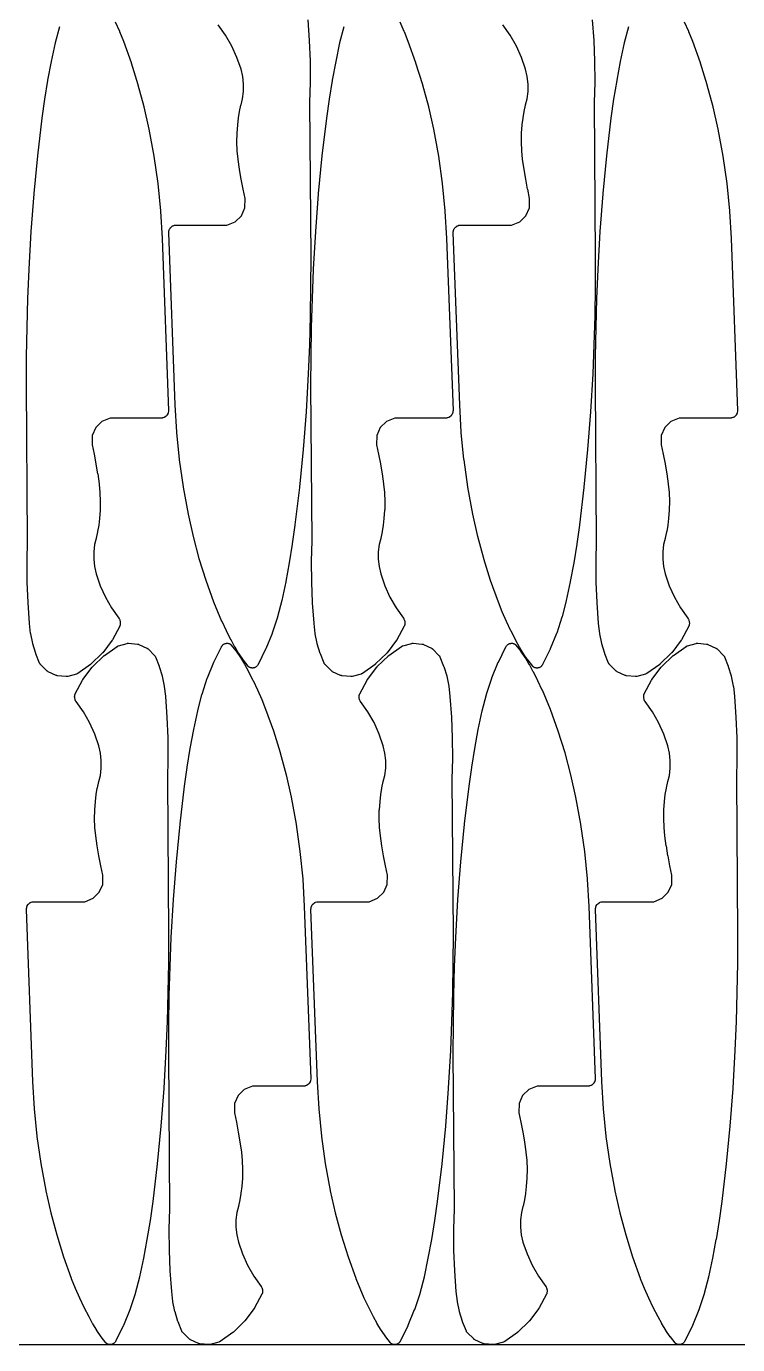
# Model space of a CAD drawing. Header units: metres. Extents: x 0 to 3000, y 0 to 1240.
# Drawn here: x 736 to 1070, y 0 to 620 of the extents above; entities that cross this region are included whole.
import ezdxf

# ---------------------------------------------------------------- set-up
doc = ezdxf.new("R2010")
doc.units = ezdxf.units.M

msp = doc.modelspace()

# ---------------------------------------------------------------- linework, layer by layer
at = {"color": 7}
msp.add_lwpolyline([(0, 0), (3000, 0), (3000, 1240), (0, 1240), (0, 0)], close=True, dxfattribs=at)
at = {"color": 1}
for points in [[(777.58, 621.76), (779.54, 617.29), (779.57, 617.23), (781.38, 612.7), (781.39, 612.66), (781.41, 612.63), (785.01, 602.56), (785.04, 602.48), (788.23, 592.27), (788.25, 592.19), (791.02, 581.86), (791.04, 581.78), (793.37, 571.34), (793.38, 571.31), (793.39, 571.27), (795.72, 558.6), (795.73, 558.52), (797.54, 545.78), (797.55, 545.7), (798.83, 532.89), (798.84, 532.8), (799.58, 519.95), (799.58, 519.93), (799.59, 519.91), (802.62, 439.08), (802.61, 438.99), (802.61, 438.9), (802.61, 438.89), (802.61, 438.89), (802.6, 438.8), (802.59, 438.71), (802.51, 438.15), (802.47, 437.97), (802.42, 437.79), (802.35, 437.62), (802.27, 437.46), (801.99, 436.99), (801.9, 436.83), (801.79, 436.69), (801.66, 436.56), (801.53, 436.43), (801.11, 436.09), (800.96, 435.98), (800.8, 435.89), (800.63, 435.81), (800.45, 435.74), (799.92, 435.57), (799.91, 435.56), (799.89, 435.56), (799.81, 435.54), (799.73, 435.52), (799.72, 435.52), (799.7, 435.51), (799.62, 435.5), (799.54, 435.49), (799.52, 435.48), (799.51, 435.48), (799.42, 435.48), (799.34, 435.47), (799.33, 435.47), (799.31, 435.47), (775.22, 435.47), (771.3, 433.89), (771.3, 433.89), (768.4, 431.05), (766.77, 427.33), (766.67, 422.95), (767.62, 418.59), (767.63, 418.55), (768.52, 413.94), (768.52, 413.89), (769.3, 409.26), (769.31, 409.22), (769.98, 404.57), (769.98, 404.53), (769.99, 404.49), (770.39, 400.54), (770.39, 400.42), (770.55, 396.46), (770.55, 396.34), (770.47, 392.38), (770.47, 392.26), (770.15, 388.31), (770.14, 388.28), (770.14, 388.25), (769.8, 385.22), (769.79, 385.11), (769.3, 382.11), (769.28, 382.01), (768.63, 379.03), (768.61, 378.93), (767.85, 376.13), (767.45, 372.67), (767.45, 369.15), (767.84, 365.66), (768.62, 362.21), (770.52, 356.66), (772.93, 351.32), (775.85, 346.24), (779.31, 341.38), (779.36, 341.3), (779.41, 341.22), (779.41, 341.22), (779.42, 341.21), (779.46, 341.13), (779.5, 341.05), (779.66, 340.69), (779.73, 340.52), (779.79, 340.34), (779.88, 339.96), (779.92, 339.78), (779.94, 339.6), (779.96, 339.21), (779.96, 339.02), (779.94, 338.83), (779.89, 338.45), (779.88, 338.38), (779.87, 338.32), (779.86, 338.28), (779.86, 338.25), (779.84, 338.19), (779.82, 338.13), (779.81, 338.1), (779.8, 338.06), (779.78, 338), (779.76, 337.94), (779.74, 337.91), (779.73, 337.88), (779.7, 337.82), (779.67, 337.76), (776.21, 331.3), (776.14, 331.17), (776.05, 331.04), (771.66, 325.22), (771.56, 325.11), (771.46, 324.99), (766.23, 319.92), (766.12, 319.81), (765.99, 319.72), (760.01, 315.48), (759.97, 315.45), (759.92, 315.42), (759.88, 315.4), (759.85, 315.38), (759.8, 315.35), (759.75, 315.32), (759.71, 315.31), (759.67, 315.29), (759.62, 315.27), (759.57, 315.25), (759.53, 315.23), (759.49, 315.22), (759.43, 315.2), (759.38, 315.19), (755.27, 314.07), (755.09, 314.03), (754.92, 314.01), (754.74, 314), (754.57, 314.01), (750.44, 314.37), (750.27, 314.39), (750.1, 314.43), (749.94, 314.48), (749.78, 314.55), (746.01, 316.28), (745.86, 316.37), (745.71, 316.46), (745.57, 316.57), (745.44, 316.68), (742.42, 319.7), (742.42, 319.7), (742.41, 319.71), (742.35, 319.78), (742.29, 319.84), (742.29, 319.85), (742.28, 319.86), (742.23, 319.93), (742.17, 320), (742.17, 320.01), (742.17, 320.01), (742.12, 320.09), (742.07, 320.17), (742.07, 320.18), (742.07, 320.18), (742.03, 320.27), (741.99, 320.35), (741.99, 320.35), (741.98, 320.36), (740.22, 324.7), (740.16, 324.88), (738.8, 329.35), (738.76, 329.53), (737.82, 334.11), (737.79, 334.29), (737.27, 338.95), (737.27, 338.99), (737.26, 339.02), (736.55, 348.67), (736.55, 348.74), (736.15, 358.41), (736.15, 358.47), (736.09, 368.15), (736.09, 368.21), (736.34, 377.85), (735.82, 450.73), (735.82, 450.74), (735.82, 450.75), (735.88, 464.4), (735.88, 464.42), (736.1, 478.06), (736.1, 478.09), (736.49, 491.72), (736.49, 491.75), (737.04, 505.38), (737.04, 505.4), (737.04, 505.41), (738.04, 523.18), (738.04, 523.22), (739.4, 540.95), (739.41, 540.99), (741.14, 558.7), (741.14, 558.74), (743.24, 576.41), (743.25, 576.43), (743.25, 576.45), (744.5, 585.32), (744.5, 585.36), (745.95, 594.2), (745.95, 594.24), (747.6, 603.05), (747.6, 603.09), (749.44, 611.86), (749.45, 611.9), (749.46, 611.94), (751.44, 619.61)], [(868.07, 622.64), (868.78, 612.99), (868.78, 612.92), (869.18, 603.25), (869.18, 603.19), (869.24, 593.52), (869.24, 593.45), (868.99, 583.81), (869.51, 510.93), (869.51, 510.92), (869.51, 510.91), (869.45, 497.26), (869.45, 497.24), (869.23, 483.6), (869.23, 483.57), (868.84, 469.94), (868.84, 469.91), (868.29, 456.28), (868.29, 456.26), (868.29, 456.25), (867.29, 438.49), (867.29, 438.44), (865.93, 420.71), (865.92, 420.67), (864.19, 402.96), (864.19, 402.92), (862.09, 385.25), (862.08, 385.23), (862.08, 385.21), (860.83, 376.34), (860.83, 376.3), (859.38, 367.46), (859.38, 367.42), (857.73, 358.61), (857.73, 358.57), (855.89, 349.81), (855.88, 349.76), (855.87, 349.72), (853.89, 342.05), (853.85, 341.91), (851.36, 334.41), (851.31, 334.28), (848.31, 326.96), (848.25, 326.84), (844.74, 319.73), (844.73, 319.71), (844.72, 319.69), (844.68, 319.63), (844.65, 319.56), (844.63, 319.54), (844.62, 319.52), (844.41, 319.2), (844.3, 319.04), (844.17, 318.9), (844.02, 318.76), (843.87, 318.64), (843.56, 318.43), (843.4, 318.33), (843.23, 318.25), (843.05, 318.18), (842.86, 318.13), (842.5, 318.05), (842.31, 318.01), (842.11, 318), (841.92, 318), (841.72, 318.03), (841.34, 318.09), (841.29, 318.11), (841.24, 318.11), (841.19, 318.13), (841.15, 318.14), (841.1, 318.15), (841.05, 318.17), (841.01, 318.18), (840.96, 318.2), (840.91, 318.22), (840.87, 318.24), (840.82, 318.26), (840.78, 318.28), (840.74, 318.3), (840.69, 318.33), (840.65, 318.35), (840.61, 318.37), (840.57, 318.4), (840.52, 318.43), (840.49, 318.46), (840.45, 318.49), (840.41, 318.52), (840.37, 318.55), (840.34, 318.58), (840.3, 318.61), (840.27, 318.65), (840.23, 318.69), (840.2, 318.72), (840.17, 318.76), (840.13, 318.8), (840.1, 318.84), (837.91, 321.64), (837.84, 321.73), (835.82, 324.66), (835.76, 324.75), (833.9, 327.78), (833.85, 327.88), (832.16, 331.02), (832.16, 331.03), (832.15, 331.05), (829.91, 335.38), (829.88, 335.44), (827.78, 339.84), (827.75, 339.9), (825.79, 344.37), (825.76, 344.43), (823.95, 348.96), (823.94, 349), (823.92, 349.03), (820.32, 359.1), (820.29, 359.18), (817.1, 369.39), (817.08, 369.47), (814.31, 379.8), (814.29, 379.88), (811.96, 390.32), (811.95, 390.35), (811.94, 390.39), (809.61, 403.06), (809.6, 403.14), (807.79, 415.88), (807.78, 415.97), (806.5, 428.77), (806.49, 428.86), (805.75, 441.71), (805.75, 441.73), (805.74, 441.75), (802.72, 522.58), (802.72, 522.67), (802.72, 522.76), (802.72, 522.77), (802.72, 522.77), (802.73, 522.86), (802.74, 522.95), (802.82, 523.51), (802.86, 523.69), (802.91, 523.87), (802.98, 524.04), (803.06, 524.21), (803.34, 524.67), (803.43, 524.83), (803.55, 524.97), (803.67, 525.1), (803.81, 525.23), (804.22, 525.57), (804.37, 525.68), (804.53, 525.77), (804.7, 525.86), (804.88, 525.92), (805.41, 526.09), (805.42, 526.1), (805.44, 526.1), (805.52, 526.12), (805.6, 526.14), (805.61, 526.15), (805.63, 526.15), (805.71, 526.16), (805.79, 526.18), (805.81, 526.18), (805.82, 526.18), (805.91, 526.18), (805.99, 526.19), (806, 526.19), (806.02, 526.19), (830.11, 526.19), (834.03, 527.77), (834.03, 527.77), (836.93, 530.62), (838.56, 534.33), (838.66, 538.71), (837.71, 543.07), (837.7, 543.11), (836.81, 547.72), (836.81, 547.77), (836.03, 552.4), (836.02, 552.44), (835.35, 557.09), (835.35, 557.13), (835.34, 557.17), (834.94, 561.12), (834.94, 561.24), (834.78, 565.2), (834.78, 565.32), (834.86, 569.28), (834.86, 569.4), (835.18, 573.35), (835.19, 573.38), (835.19, 573.41), (835.53, 576.44), (835.54, 576.55), (836.03, 579.55), (836.05, 579.66), (836.7, 582.63), (836.72, 582.73), (837.48, 585.53), (837.88, 588.99), (837.88, 592.51), (837.49, 596), (836.71, 599.45), (834.82, 605), (832.4, 610.34), (829.48, 615.42), (826.02, 620.28)], [(911.37, 621.76), (913.33, 617.29), (913.35, 617.23), (915.17, 612.7), (915.18, 612.66), (915.19, 612.63), (918.8, 602.56), (918.83, 602.48), (922.01, 592.27), (922.04, 592.19), (924.8, 581.86), (924.82, 581.78), (927.16, 571.34), (927.17, 571.31), (927.17, 571.27), (929.51, 558.6), (929.52, 558.52), (931.33, 545.78), (931.34, 545.7), (932.62, 532.89), (932.62, 532.8), (933.37, 519.95), (933.37, 519.93), (933.37, 519.91), (936.4, 439.08), (936.4, 438.99), (936.4, 438.9), (936.4, 438.89), (936.4, 438.89), (936.39, 438.8), (936.38, 438.71), (936.3, 438.15), (936.26, 437.97), (936.21, 437.79), (936.14, 437.62), (936.05, 437.46), (935.78, 436.99), (935.68, 436.83), (935.57, 436.69), (935.45, 436.56), (935.31, 436.43), (934.89, 436.09), (934.74, 435.98), (934.58, 435.89), (934.41, 435.81), (934.24, 435.74), (933.71, 435.57), (933.69, 435.56), (933.68, 435.56), (933.6, 435.54), (933.52, 435.52), (933.5, 435.52), (933.49, 435.51), (933.41, 435.5), (933.33, 435.49), (933.31, 435.48), (933.29, 435.48), (933.21, 435.48), (933.13, 435.47), (933.11, 435.47), (933.1, 435.47), (909.01, 435.47), (905.09, 433.89), (905.09, 433.89), (902.19, 431.05), (900.56, 427.33), (900.46, 422.95), (901.4, 418.59), (901.41, 418.55), (902.3, 413.94), (902.31, 413.89), (903.09, 409.26), (903.09, 409.22), (903.76, 404.57), (903.77, 404.53), (903.77, 404.49), (904.17, 400.54), (904.18, 400.42), (904.34, 396.46), (904.34, 396.34), (904.26, 392.38), (904.25, 392.26), (903.93, 388.31), (903.93, 388.28), (903.93, 388.25), (903.59, 385.22), (903.58, 385.11), (903.08, 382.11), (903.06, 382.01), (902.42, 379.03), (902.39, 378.93), (901.63, 376.13), (901.24, 372.67), (901.24, 369.15), (901.63, 365.66), (902.41, 362.21), (904.3, 356.66), (906.72, 351.32), (909.64, 346.24), (913.1, 341.38), (913.15, 341.3), (913.2, 341.22), (913.2, 341.22), (913.2, 341.21), (913.25, 341.13), (913.29, 341.05), (913.45, 340.69), (913.52, 340.52), (913.57, 340.34), (913.67, 339.96), (913.7, 339.78), (913.72, 339.6), (913.74, 339.21), (913.75, 339.02), (913.73, 338.83), (913.68, 338.45), (913.67, 338.38), (913.66, 338.32), (913.65, 338.28), (913.64, 338.25), (913.63, 338.19), (913.61, 338.13), (913.6, 338.1), (913.59, 338.06), (913.57, 338), (913.54, 337.94), (913.53, 337.91), (913.52, 337.88), (913.49, 337.82), (913.46, 337.76), (910, 331.3), (909.92, 331.17), (909.83, 331.04), (905.45, 325.22), (905.35, 325.11), (905.24, 324.99), (900.02, 319.92), (899.9, 319.81), (899.78, 319.72), (893.8, 315.48), (893.75, 315.45), (893.7, 315.42), (893.67, 315.4), (893.63, 315.38), (893.58, 315.35), (893.53, 315.32), (893.5, 315.31), (893.46, 315.29), (893.41, 315.27), (893.35, 315.25), (893.31, 315.23), (893.28, 315.22), (893.22, 315.2), (893.17, 315.19), (889.05, 314.07), (888.88, 314.03), (888.7, 314.01), (888.53, 314), (888.35, 314.01), (884.23, 314.37), (884.05, 314.39), (883.89, 314.43), (883.72, 314.48), (883.56, 314.55), (879.8, 316.28), (879.64, 316.37), (879.5, 316.46), (879.36, 316.57), (879.23, 316.68), (876.21, 319.7), (876.2, 319.7), (876.2, 319.71), (876.14, 319.78), (876.08, 319.84), (876.07, 319.85), (876.07, 319.86), (876.01, 319.93), (875.96, 320), (875.96, 320.01), (875.95, 320.01), (875.91, 320.09), (875.86, 320.17), (875.86, 320.18), (875.85, 320.18), (875.81, 320.27), (875.78, 320.35), (875.77, 320.35), (875.77, 320.36), (874.01, 324.7), (873.94, 324.88), (872.59, 329.35), (872.54, 329.53), (871.6, 334.11), (871.57, 334.29), (871.06, 338.95), (871.05, 338.99), (871.05, 339.02), (870.34, 348.67), (870.33, 348.74), (869.94, 358.41), (869.94, 358.47), (869.87, 368.15), (869.87, 368.21), (870.13, 377.85), (869.61, 450.73), (869.61, 450.74), (869.61, 450.75), (869.67, 464.4), (869.67, 464.42), (869.89, 478.06), (869.89, 478.09), (870.27, 491.72), (870.27, 491.75), (870.82, 505.38), (870.83, 505.4), (870.83, 505.41), (871.82, 523.18), (871.83, 523.22), (873.19, 540.95), (873.19, 540.99), (874.93, 558.7), (874.93, 558.74), (877.03, 576.41), (877.03, 576.43), (877.03, 576.45), (878.28, 585.32), (878.29, 585.36), (879.73, 594.2), (879.74, 594.24), (881.38, 603.05), (881.39, 603.09), (883.23, 611.86), (883.24, 611.9), (883.25, 611.94), (885.22, 619.61)], [(1001.85, 622.64), (1002.57, 612.99), (1002.57, 612.92), (1002.96, 603.25), (1002.96, 603.19), (1003.03, 593.52), (1003.03, 593.45), (1002.77, 583.81), (1003.29, 510.93), (1003.29, 510.92), (1003.29, 510.91), (1003.24, 497.26), (1003.24, 497.24), (1003.01, 483.6), (1003.01, 483.57), (1002.63, 469.94), (1002.63, 469.91), (1002.08, 456.28), (1002.08, 456.26), (1002.08, 456.25), (1001.08, 438.49), (1001.08, 438.44), (999.71, 420.71), (999.71, 420.67), (997.98, 402.96), (997.97, 402.92), (995.87, 385.25), (995.87, 385.23), (995.87, 385.21), (994.62, 376.34), (994.61, 376.3), (993.17, 367.46), (993.16, 367.42), (991.52, 358.61), (991.51, 358.57), (989.68, 349.81), (989.66, 349.76), (989.65, 349.72), (987.68, 342.05), (987.64, 341.91), (985.15, 334.41), (985.1, 334.28), (982.09, 326.96), (982.04, 326.84), (978.53, 319.73), (978.52, 319.71), (978.51, 319.69), (978.47, 319.63), (978.43, 319.56), (978.42, 319.54), (978.41, 319.52), (978.2, 319.2), (978.08, 319.04), (977.95, 318.9), (977.81, 318.76), (977.65, 318.64), (977.34, 318.43), (977.18, 318.33), (977.01, 318.25), (976.83, 318.18), (976.65, 318.13), (976.28, 318.05), (976.09, 318.01), (975.9, 318), (975.7, 318), (975.51, 318.03), (975.13, 318.09), (975.07, 318.11), (975.02, 318.11), (974.98, 318.13), (974.93, 318.14), (974.88, 318.15), (974.83, 318.17), (974.79, 318.18), (974.75, 318.2), (974.7, 318.22), (974.65, 318.24), (974.61, 318.26), (974.57, 318.28), (974.52, 318.3), (974.48, 318.33), (974.44, 318.35), (974.4, 318.37), (974.35, 318.4), (974.31, 318.43), (974.27, 318.46), (974.24, 318.49), (974.2, 318.52), (974.16, 318.55), (974.12, 318.58), (974.09, 318.61), (974.05, 318.65), (974.01, 318.69), (973.98, 318.72), (973.95, 318.76), (973.92, 318.8), (973.89, 318.84), (971.7, 321.64), (971.63, 321.73), (969.61, 324.66), (969.54, 324.75), (967.69, 327.78), (967.63, 327.88), (965.95, 331.02), (965.94, 331.03), (965.93, 331.05), (963.69, 335.38), (963.66, 335.44), (961.56, 339.84), (961.53, 339.9), (959.58, 344.37), (959.55, 344.43), (957.73, 348.96), (957.72, 349), (957.71, 349.03), (954.1, 359.1), (954.08, 359.18), (950.89, 369.39), (950.86, 369.47), (948.1, 379.8), (948.08, 379.88), (945.74, 390.32), (945.74, 390.35), (945.73, 390.39), (943.39, 403.06), (943.38, 403.14), (941.57, 415.88), (941.56, 415.97), (940.29, 428.77), (940.28, 428.86), (939.53, 441.71), (939.53, 441.73), (939.53, 441.75), (936.5, 522.58), (936.5, 522.67), (936.5, 522.76), (936.5, 522.77), (936.5, 522.77), (936.51, 522.86), (936.52, 522.95), (936.61, 523.51), (936.64, 523.69), (936.7, 523.87), (936.77, 524.04), (936.85, 524.21), (937.12, 524.67), (937.22, 524.83), (937.33, 524.97), (937.46, 525.1), (937.59, 525.23), (938.01, 525.57), (938.16, 525.68), (938.32, 525.77), (938.49, 525.86), (938.66, 525.92), (939.19, 526.09), (939.21, 526.1), (939.23, 526.1), (939.3, 526.12), (939.38, 526.14), (939.4, 526.15), (939.42, 526.15), (939.5, 526.16), (939.58, 526.18), (939.59, 526.18), (939.61, 526.18), (939.69, 526.18), (939.77, 526.19), (939.79, 526.19), (939.81, 526.19), (963.89, 526.19), (967.81, 527.77), (967.81, 527.77), (970.71, 530.62), (972.34, 534.33), (972.44, 538.71), (971.5, 543.07), (971.49, 543.11), (970.6, 547.72), (970.59, 547.77), (969.81, 552.4), (969.81, 552.44), (969.14, 557.09), (969.14, 557.13), (969.13, 557.17), (968.73, 561.12), (968.72, 561.24), (968.56, 565.2), (968.56, 565.32), (968.64, 569.28), (968.65, 569.4), (968.97, 573.35), (968.97, 573.38), (968.98, 573.41), (969.31, 576.44), (969.33, 576.55), (969.82, 579.55), (969.84, 579.66), (970.48, 582.63), (970.51, 582.73), (971.27, 585.53), (971.66, 588.99), (971.66, 592.51), (971.27, 596), (970.49, 599.45), (968.6, 605), (966.19, 610.34), (963.27, 615.42), (959.8, 620.28)], [(1045.15, 621.76), (1047.11, 617.29), (1047.14, 617.23), (1048.95, 612.7), (1048.96, 612.66), (1048.98, 612.63), (1052.59, 602.56), (1052.61, 602.48), (1055.8, 592.27), (1055.82, 592.19), (1058.59, 581.86), (1058.61, 581.78), (1060.95, 571.34), (1060.95, 571.31), (1060.96, 571.27), (1063.29, 558.6), (1063.31, 558.52), (1065.11, 545.78), (1065.12, 545.7), (1066.4, 532.89), (1066.41, 532.8), (1067.16, 519.95), (1067.16, 519.93), (1067.16, 519.91), (1070.19, 439.08), (1070.19, 438.99), (1070.19, 438.9), (1070.18, 438.89), (1070.18, 438.89), (1070.17, 438.8), (1070.17, 438.71), (1070.08, 438.15), (1070.05, 437.97), (1069.99, 437.79), (1069.92, 437.62), (1069.84, 437.46), (1069.57, 436.99), (1069.47, 436.83), (1069.36, 436.69), (1069.23, 436.56), (1069.1, 436.43), (1068.68, 436.09), (1068.53, 435.98), (1068.37, 435.89), (1068.2, 435.81), (1068.03, 435.74), (1067.49, 435.57), (1067.48, 435.56), (1067.46, 435.56), (1067.38, 435.54), (1067.3, 435.52), (1067.29, 435.52), (1067.27, 435.51), (1067.19, 435.5), (1067.11, 435.49), (1067.09, 435.48), (1067.08, 435.48), (1067, 435.48), (1066.92, 435.47), (1066.9, 435.47), (1066.88, 435.47), (1042.79, 435.47), (1038.88, 433.89), (1038.88, 433.89), (1035.98, 431.05), (1034.34, 427.33), (1034.24, 422.95), (1035.19, 418.59), (1035.2, 418.55), (1036.09, 413.94), (1036.1, 413.89), (1036.87, 409.26), (1036.88, 409.22), (1037.55, 404.57), (1037.55, 404.53), (1037.56, 404.49), (1037.96, 400.54), (1037.97, 400.42), (1038.12, 396.46), (1038.13, 396.34), (1038.04, 392.38), (1038.04, 392.26), (1037.72, 388.31), (1037.71, 388.28), (1037.71, 388.25), (1037.38, 385.22), (1037.36, 385.11), (1036.87, 382.11), (1036.85, 382.01), (1036.2, 379.03), (1036.18, 378.93), (1035.42, 376.13), (1035.03, 372.67), (1035.02, 369.15), (1035.41, 365.66), (1036.2, 362.21), (1038.09, 356.66), (1040.5, 351.32), (1043.42, 346.24), (1046.88, 341.38), (1046.93, 341.3), (1046.98, 341.22), (1046.99, 341.22), (1046.99, 341.21), (1047.03, 341.13), (1047.07, 341.05), (1047.24, 340.69), (1047.31, 340.52), (1047.36, 340.34), (1047.45, 339.96), (1047.49, 339.78), (1047.51, 339.6), (1047.53, 339.21), (1047.53, 339.02), (1047.52, 338.83), (1047.47, 338.45), (1047.45, 338.38), (1047.44, 338.32), (1047.44, 338.28), (1047.43, 338.25), (1047.41, 338.19), (1047.4, 338.13), (1047.38, 338.1), (1047.38, 338.06), (1047.35, 338), (1047.33, 337.94), (1047.32, 337.91), (1047.3, 337.88), (1047.27, 337.82), (1047.25, 337.76), (1043.79, 331.3), (1043.71, 331.17), (1043.62, 331.04), (1039.23, 325.22), (1039.14, 325.11), (1039.03, 324.99), (1033.8, 319.92), (1033.69, 319.81), (1033.57, 319.72), (1027.59, 315.48), (1027.54, 315.45), (1027.49, 315.42), (1027.45, 315.4), (1027.42, 315.38), (1027.37, 315.35), (1027.32, 315.32), (1027.28, 315.31), (1027.24, 315.29), (1027.19, 315.27), (1027.14, 315.25), (1027.1, 315.23), (1027.06, 315.22), (1027.01, 315.2), (1026.95, 315.19), (1022.84, 314.07), (1022.67, 314.03), (1022.49, 314.01), (1022.31, 314), (1022.14, 314.01), (1018.01, 314.37), (1017.84, 314.39), (1017.67, 314.43), (1017.51, 314.48), (1017.35, 314.55), (1013.59, 316.28), (1013.43, 316.37), (1013.28, 316.46), (1013.14, 316.57), (1013.01, 316.68), (1010, 319.7), (1009.99, 319.7), (1009.99, 319.71), (1009.92, 319.78), (1009.86, 319.84), (1009.86, 319.85), (1009.85, 319.86), (1009.8, 319.93), (1009.75, 320), (1009.74, 320.01), (1009.74, 320.01), (1009.69, 320.09), (1009.65, 320.17), (1009.64, 320.18), (1009.64, 320.18), (1009.6, 320.27), (1009.56, 320.35), (1009.56, 320.35), (1009.56, 320.36), (1007.79, 324.7), (1007.73, 324.88), (1006.37, 329.35), (1006.33, 329.53), (1005.39, 334.11), (1005.36, 334.29), (1004.84, 338.95), (1004.84, 338.99), (1004.84, 339.02), (1004.12, 348.67), (1004.12, 348.74), (1003.73, 358.41), (1003.72, 358.47), (1003.66, 368.15), (1003.66, 368.21), (1003.92, 377.85), (1003.39, 450.73), (1003.39, 450.74), (1003.39, 450.75), (1003.45, 464.4), (1003.45, 464.42), (1003.67, 478.06), (1003.67, 478.09), (1004.06, 491.72), (1004.06, 491.75), (1004.61, 505.38), (1004.61, 505.4), (1004.61, 505.41), (1005.61, 523.18), (1005.61, 523.22), (1006.98, 540.95), (1006.98, 540.99), (1008.71, 558.7), (1008.72, 558.74), (1010.81, 576.41), (1010.82, 576.43), (1010.82, 576.45), (1012.07, 585.32), (1012.07, 585.36), (1013.52, 594.2), (1013.53, 594.24), (1015.17, 603.05), (1015.18, 603.09), (1017.01, 611.86), (1017.02, 611.9), (1017.03, 611.94), (1019.01, 619.61)]]:
    msp.add_lwpolyline(points, dxfattribs=at)
for points in [[(767.13, 209.77), (770.03, 212.62), (771.66, 216.33), (771.76, 220.71), (770.82, 225.07), (770.81, 225.11), (769.92, 229.72), (769.91, 229.77), (769.14, 234.4), (769.13, 234.44), (768.46, 239.09), (768.46, 239.13), (768.45, 239.17), (768.05, 243.12), (768.04, 243.24), (767.88, 247.2), (767.88, 247.32), (767.96, 251.28), (767.97, 251.4), (768.29, 255.35), (768.29, 255.38), (768.3, 255.41), (768.63, 258.44), (768.65, 258.55), (769.14, 261.55), (769.16, 261.66), (769.81, 264.63), (769.83, 264.73), (770.59, 267.53), (770.98, 270.99), (770.99, 274.51), (770.6, 278), (769.81, 281.45), (767.92, 287), (765.51, 292.34), (762.59, 297.42), (759.12, 302.28), (759.08, 302.36), (759.03, 302.44), (759.02, 302.44), (759.02, 302.45), (758.98, 302.53), (758.94, 302.61), (758.77, 302.97), (758.7, 303.14), (758.65, 303.32), (758.56, 303.7), (758.52, 303.88), (758.5, 304.06), (758.48, 304.45), (758.48, 304.64), (758.49, 304.83), (758.54, 305.21), (758.56, 305.28), (758.57, 305.35), (758.57, 305.38), (758.58, 305.41), (758.6, 305.47), (758.61, 305.54), (758.62, 305.57), (758.63, 305.6), (758.66, 305.66), (758.68, 305.72), (758.69, 305.75), (758.7, 305.78), (758.74, 305.84), (758.76, 305.9), (762.22, 312.36), (762.3, 312.49), (762.39, 312.62), (766.78, 318.44), (766.87, 318.56), (766.98, 318.67), (772.21, 323.74), (772.32, 323.85), (772.44, 323.94), (778.42, 328.18), (778.47, 328.21), (778.52, 328.24), (778.55, 328.26), (778.59, 328.28), (778.64, 328.31), (778.69, 328.34), (778.73, 328.35), (778.76, 328.37), (778.82, 328.39), (778.87, 328.42), (778.91, 328.43), (778.95, 328.44), (779, 328.46), (779.06, 328.48), (783.17, 329.59), (783.34, 329.63), (783.52, 329.65), (783.69, 329.66), (783.87, 329.65), (788, 329.29), (788.17, 329.27), (788.34, 329.23), (788.5, 329.18), (788.66, 329.11), (792.42, 327.38), (792.58, 327.3), (792.73, 327.2), (792.87, 327.09), (793, 326.98), (796.01, 323.96), (796.02, 323.96), (796.02, 323.95), (796.08, 323.88), (796.15, 323.82), (796.15, 323.81), (796.15, 323.81), (796.21, 323.73), (796.26, 323.66), (796.27, 323.65), (796.27, 323.65), (796.32, 323.57), (796.36, 323.49), (796.37, 323.48), (796.37, 323.48), (796.41, 323.4), (796.45, 323.31), (796.45, 323.31), (796.45, 323.3), (798.22, 318.96), (798.28, 318.78), (799.63, 314.31), (799.68, 314.13), (800.62, 309.55), (800.65, 309.37), (801.17, 304.71), (801.17, 304.67), (801.17, 304.64), (801.89, 294.99), (801.89, 294.92), (802.28, 285.25), (802.28, 285.19), (802.35, 275.52), (802.35, 275.45), (802.09, 265.81), (802.62, 192.93), (802.61, 192.92), (802.62, 192.91), (802.56, 179.26), (802.56, 179.24), (802.34, 165.6), (802.34, 165.57), (801.95, 151.94), (801.95, 151.91), (801.4, 138.28), (801.4, 138.26), (801.4, 138.25), (800.4, 120.49), (800.4, 120.44), (799.03, 102.71), (799.03, 102.67), (797.3, 84.96), (797.29, 84.92), (795.19, 67.25), (795.19, 67.23), (795.19, 67.21), (793.94, 58.34), (793.93, 58.3), (792.49, 49.46), (792.48, 49.42), (790.84, 40.61), (790.83, 40.57), (789, 31.81), (788.99, 31.76), (788.98, 31.72), (787, 24.05), (786.96, 23.91), (784.47, 16.41), (784.42, 16.28), (781.41, 8.96), (781.36, 8.84), (777.85, 1.73), (777.84, 1.71), (777.83, 1.69), (777.79, 1.63), (777.75, 1.56), (777.74, 1.54), (777.73, 1.52), (777.52, 1.2), (777.4, 1.04), (777.27, 0.9), (777.13, 0.76), (776.98, 0.64), (776.67, 0.43), (776.5, 0.33), (776.33, 0.25), (776.15, 0.18), (775.97, 0.13), (775.6, 0.05), (775.41, 0.01), (775.22, 0), (775.02, 0), (774.83, 0.03), (774.45, 0.09), (774.4, 0.11), (774.34, 0.11), (774.3, 0.13), (774.25, 0.14), (774.21, 0.15), (774.16, 0.17), (774.11, 0.18), (774.07, 0.2), (774.02, 0.22), (773.97, 0.24), (773.93, 0.26), (773.89, 0.28), (773.84, 0.3), (773.8, 0.33), (773.76, 0.35), (773.72, 0.37), (773.68, 0.4), (773.63, 0.43), (773.59, 0.46), (773.56, 0.49), (773.52, 0.52), (773.48, 0.55), (773.44, 0.58), (773.41, 0.61), (773.37, 0.65), (773.33, 0.69), (773.3, 0.72), (773.27, 0.76), (773.24, 0.8), (773.21, 0.84), (771.02, 3.64), (770.95, 3.73), (768.93, 6.66), (768.87, 6.75), (767.01, 9.78), (766.95, 9.88), (765.27, 13.02), (765.26, 13.03), (765.25, 13.05), (763.01, 17.38), (762.98, 17.44), (760.88, 21.84), (760.86, 21.9), (758.9, 26.37), (758.87, 26.43), (757.06, 30.96), (757.04, 31), (757.03, 31.03), (753.42, 41.1), (753.4, 41.18), (750.21, 51.39), (750.19, 51.47), (747.42, 61.8), (747.4, 61.88), (745.06, 72.32), (745.06, 72.35), (745.05, 72.39), (742.72, 85.06), (742.7, 85.14), (740.9, 97.88), (740.89, 97.97), (739.61, 110.77), (739.6, 110.86), (738.85, 123.71), (738.85, 123.73), (738.85, 123.75), (735.82, 204.58), (735.82, 204.67), (735.82, 204.76), (735.82, 204.77), (735.82, 204.77), (735.83, 204.86), (735.84, 204.95), (735.93, 205.51), (735.96, 205.69), (736.02, 205.87), (736.09, 206.04), (736.17, 206.21), (736.44, 206.67), (736.54, 206.83), (736.65, 206.97), (736.78, 207.1), (736.91, 207.23), (737.33, 207.57), (737.48, 207.68), (737.64, 207.77), (737.81, 207.86), (737.98, 207.92), (738.51, 208.09), (738.53, 208.1), (738.55, 208.1), (738.63, 208.12), (738.7, 208.14), (738.72, 208.15), (738.74, 208.15), (738.82, 208.16), (738.9, 208.18), (738.91, 208.18), (738.93, 208.18), (739.01, 208.18), (739.09, 208.19), (739.11, 208.19), (739.13, 208.19), (763.21, 208.19), (767.13, 209.77)], [(838.2, 119.89), (835.3, 117.05), (833.67, 113.33), (833.57, 108.95), (834.51, 104.59), (834.52, 104.55), (835.41, 99.94), (835.42, 99.89), (836.19, 95.26), (836.2, 95.22), (836.87, 90.57), (836.87, 90.53), (836.88, 90.49), (837.28, 86.54), (837.29, 86.42), (837.45, 82.46), (837.45, 82.34), (837.37, 78.38), (837.36, 78.26), (837.04, 74.31), (837.04, 74.28), (837.03, 74.25), (836.7, 71.22), (836.68, 71.11), (836.19, 68.11), (836.17, 68.01), (835.52, 65.03), (835.5, 64.93), (834.74, 62.13), (834.35, 58.67), (834.34, 55.15), (834.73, 51.66), (835.52, 48.21), (837.41, 42.66), (839.82, 37.32), (842.74, 32.24), (846.21, 27.38), (846.25, 27.3), (846.3, 27.22), (846.31, 27.22), (846.31, 27.21), (846.35, 27.13), (846.39, 27.05), (846.56, 26.69), (846.63, 26.52), (846.68, 26.34), (846.77, 25.96), (846.81, 25.78), (846.83, 25.6), (846.85, 25.21), (846.85, 25.02), (846.84, 24.83), (846.79, 24.45), (846.77, 24.38), (846.76, 24.32), (846.76, 24.28), (846.75, 24.25), (846.73, 24.19), (846.72, 24.13), (846.71, 24.1), (846.7, 24.06), (846.67, 24), (846.65, 23.94), (846.64, 23.91), (846.63, 23.88), (846.59, 23.82), (846.57, 23.76), (843.11, 17.3), (843.03, 17.17), (842.94, 17.04), (838.55, 11.22), (838.46, 11.11), (838.35, 10.99), (833.12, 5.92), (833.01, 5.81), (832.89, 5.72), (826.91, 1.48), (826.86, 1.45), (826.81, 1.42), (826.78, 1.4), (826.74, 1.38), (826.69, 1.35), (826.64, 1.32), (826.6, 1.31), (826.57, 1.29), (826.51, 1.27), (826.46, 1.25), (826.42, 1.23), (826.38, 1.22), (826.33, 1.2), (826.27, 1.19), (822.16, 0.07), (821.99, 0.03), (821.81, 0.01), (821.64, 0), (821.46, 0.01), (817.33, 0.37), (817.16, 0.39), (816.99, 0.43), (816.83, 0.48), (816.67, 0.55), (812.91, 2.28), (812.75, 2.37), (812.6, 2.46), (812.46, 2.57), (812.33, 2.68), (809.32, 5.7), (809.31, 5.7), (809.31, 5.71), (809.25, 5.78), (809.18, 5.84), (809.18, 5.85), (809.18, 5.86), (809.12, 5.93), (809.07, 6), (809.06, 6.01), (809.06, 6.01), (809.01, 6.09), (808.97, 6.17), (808.96, 6.18), (808.96, 6.18), (808.92, 6.27), (808.88, 6.35), (808.88, 6.35), (808.88, 6.36), (807.11, 10.7), (807.05, 10.88), (805.7, 15.35), (805.65, 15.53), (804.71, 20.11), (804.68, 20.29), (804.16, 24.95), (804.16, 24.99), (804.16, 25.02), (803.44, 34.67), (803.44, 34.74), (803.05, 44.41), (803.05, 44.47), (802.98, 54.15), (802.98, 54.21), (803.24, 63.85), (802.72, 136.73), (802.72, 136.74), (802.72, 136.75), (802.77, 150.4), (802.77, 150.42), (802.99, 164.06), (802.99, 164.09), (803.38, 177.72), (803.38, 177.75), (803.93, 191.38), (803.93, 191.4), (803.93, 191.41), (804.93, 209.18), (804.93, 209.22), (806.3, 226.95), (806.3, 226.99), (808.03, 244.7), (808.04, 244.74), (810.14, 262.41), (810.14, 262.43), (810.14, 262.45), (811.39, 271.32), (811.4, 271.36), (812.84, 280.2), (812.85, 280.24), (814.49, 289.05), (814.5, 289.09), (816.33, 297.86), (816.34, 297.9), (816.35, 297.94), (818.33, 305.61), (818.37, 305.75), (820.86, 313.25), (820.91, 313.38), (823.92, 320.7), (823.97, 320.83), (827.48, 327.93), (827.49, 327.95), (827.5, 327.97), (827.54, 328.03), (827.58, 328.1), (827.59, 328.12), (827.6, 328.14), (827.81, 328.46), (827.93, 328.62), (828.06, 328.77), (828.2, 328.9), (828.36, 329.02), (828.66, 329.23), (828.83, 329.33), (829, 329.41), (829.18, 329.48), (829.36, 329.53), (829.73, 329.61), (829.92, 329.65), (830.11, 329.66), (830.31, 329.66), (830.5, 329.63), (830.88, 329.57), (830.93, 329.56), (830.99, 329.55), (831.03, 329.53), (831.08, 329.52), (831.12, 329.51), (831.17, 329.49), (831.22, 329.48), (831.26, 329.46), (831.31, 329.44), (831.36, 329.42), (831.4, 329.4), (831.44, 329.38), (831.49, 329.36), (831.53, 329.34), (831.57, 329.31), (831.61, 329.29), (831.65, 329.26), (831.7, 329.23), (831.74, 329.2), (831.77, 329.18), (831.81, 329.14), (831.85, 329.11), (831.89, 329.08), (831.92, 329.05), (831.96, 329.01), (832, 328.97), (832.03, 328.94), (832.06, 328.91), (832.09, 328.86), (832.12, 328.83), (834.31, 326.02), (834.38, 325.93), (836.4, 323), (836.46, 322.91), (838.32, 319.88), (838.38, 319.78), (840.06, 316.64), (840.07, 316.63), (840.08, 316.61), (842.32, 312.28), (842.35, 312.22), (844.45, 307.82), (844.47, 307.76), (846.43, 303.29), (846.46, 303.23), (848.27, 298.7), (848.29, 298.66), (848.3, 298.63), (851.91, 288.56), (851.93, 288.48), (855.12, 278.27), (855.14, 278.19), (857.91, 267.86), (857.93, 267.78), (860.27, 257.34), (860.27, 257.31), (860.28, 257.27), (862.61, 244.6), (862.63, 244.52), (864.43, 231.78), (864.44, 231.7), (865.72, 218.89), (865.73, 218.8), (866.48, 205.95), (866.48, 205.93), (866.48, 205.91), (869.51, 125.08), (869.51, 124.99), (869.51, 124.9), (869.51, 124.89), (869.51, 124.89), (869.5, 124.8), (869.49, 124.71), (869.4, 124.15), (869.37, 123.97), (869.31, 123.79), (869.24, 123.62), (869.16, 123.46), (868.89, 122.99), (868.79, 122.83), (868.68, 122.69), (868.55, 122.56), (868.42, 122.43), (868, 122.09), (867.85, 121.98), (867.69, 121.89), (867.52, 121.81), (867.35, 121.74), (866.82, 121.57), (866.8, 121.56), (866.78, 121.56), (866.7, 121.54), (866.63, 121.52), (866.61, 121.52), (866.59, 121.51), (866.51, 121.5), (866.43, 121.49), (866.42, 121.48), (866.4, 121.48), (866.32, 121.48), (866.24, 121.47), (866.22, 121.47), (866.2, 121.47), (842.12, 121.47), (838.2, 119.89)], [(900.92, 209.77), (903.82, 212.62), (905.45, 216.33), (905.55, 220.71), (904.6, 225.07), (904.59, 225.11), (903.71, 229.72), (903.7, 229.77), (902.92, 234.4), (902.91, 234.44), (902.25, 239.09), (902.24, 239.13), (902.24, 239.17), (901.84, 243.12), (901.83, 243.24), (901.67, 247.2), (901.67, 247.32), (901.75, 251.28), (901.76, 251.4), (902.08, 255.35), (902.08, 255.38), (902.08, 255.41), (902.42, 258.44), (902.43, 258.55), (902.93, 261.55), (902.94, 261.66), (903.59, 264.63), (903.62, 264.73), (904.38, 267.53), (904.77, 270.99), (904.77, 274.51), (904.38, 278), (903.6, 281.45), (901.71, 287), (899.29, 292.34), (896.37, 297.42), (892.91, 302.28), (892.86, 302.36), (892.81, 302.44), (892.81, 302.44), (892.8, 302.45), (892.76, 302.53), (892.72, 302.61), (892.56, 302.97), (892.49, 303.14), (892.44, 303.32), (892.34, 303.7), (892.31, 303.88), (892.29, 304.06), (892.26, 304.45), (892.26, 304.64), (892.28, 304.83), (892.33, 305.21), (892.34, 305.28), (892.35, 305.35), (892.36, 305.38), (892.36, 305.41), (892.38, 305.47), (892.4, 305.54), (892.41, 305.57), (892.42, 305.6), (892.44, 305.66), (892.47, 305.72), (892.48, 305.75), (892.49, 305.78), (892.52, 305.84), (892.55, 305.9), (896.01, 312.36), (896.09, 312.49), (896.18, 312.62), (900.56, 318.44), (900.66, 318.56), (900.77, 318.67), (905.99, 323.74), (906.11, 323.85), (906.23, 323.94), (912.21, 328.18), (912.26, 328.21), (912.3, 328.24), (912.34, 328.26), (912.38, 328.28), (912.43, 328.31), (912.48, 328.34), (912.51, 328.35), (912.55, 328.37), (912.6, 328.39), (912.66, 328.42), (912.69, 328.43), (912.73, 328.44), (912.79, 328.46), (912.84, 328.48), (916.96, 329.59), (917.13, 329.63), (917.3, 329.65), (917.48, 329.66), (917.66, 329.65), (921.78, 329.29), (921.95, 329.27), (922.12, 329.23), (922.29, 329.18), (922.45, 329.11), (926.21, 327.38), (926.37, 327.3), (926.51, 327.2), (926.65, 327.09), (926.78, 326.98), (929.8, 323.96), (929.8, 323.96), (929.81, 323.95), (929.87, 323.88), (929.93, 323.82), (929.94, 323.81), (929.94, 323.81), (929.99, 323.73), (930.05, 323.66), (930.05, 323.65), (930.06, 323.65), (930.1, 323.57), (930.15, 323.49), (930.15, 323.48), (930.16, 323.48), (930.19, 323.4), (930.23, 323.31), (930.24, 323.31), (930.24, 323.3), (932, 318.96), (932.06, 318.78), (933.42, 314.31), (933.47, 314.13), (934.41, 309.55), (934.43, 309.37), (934.95, 304.71), (934.95, 304.67), (934.96, 304.64), (935.67, 294.99), (935.68, 294.92), (936.07, 285.25), (936.07, 285.19), (936.14, 275.52), (936.14, 275.45), (935.88, 265.81), (936.4, 192.93), (936.4, 192.92), (936.4, 192.91), (936.34, 179.26), (936.34, 179.24), (936.12, 165.6), (936.12, 165.57), (935.74, 151.94), (935.73, 151.91), (935.18, 138.28), (935.18, 138.26), (935.18, 138.25), (934.19, 120.49), (934.18, 120.44), (932.82, 102.71), (932.82, 102.67), (931.08, 84.96), (931.08, 84.92), (928.98, 67.25), (928.98, 67.23), (928.97, 67.21), (927.73, 58.34), (927.72, 58.3), (926.28, 49.46), (926.27, 49.42), (924.63, 40.61), (924.62, 40.57), (922.78, 31.81), (922.77, 31.76), (922.76, 31.72), (920.79, 24.05), (920.75, 23.91), (918.25, 16.41), (918.2, 16.28), (915.2, 8.96), (915.14, 8.84), (911.64, 1.73), (911.63, 1.71), (911.62, 1.69), (911.58, 1.63), (911.54, 1.56), (911.53, 1.54), (911.52, 1.52), (911.3, 1.2), (911.19, 1.04), (911.06, 0.9), (910.92, 0.76), (910.76, 0.64), (910.45, 0.43), (910.29, 0.33), (910.12, 0.25), (909.94, 0.18), (909.76, 0.13), (909.39, 0.05), (909.2, 0.01), (909, 0), (908.81, 0), (908.62, 0.03), (908.23, 0.09), (908.18, 0.11), (908.13, 0.11), (908.09, 0.13), (908.04, 0.14), (907.99, 0.15), (907.94, 0.17), (907.9, 0.18), (907.85, 0.2), (907.81, 0.22), (907.76, 0.24), (907.72, 0.26), (907.67, 0.28), (907.63, 0.3), (907.58, 0.33), (907.54, 0.35), (907.5, 0.37), (907.46, 0.4), (907.42, 0.43), (907.38, 0.46), (907.34, 0.49), (907.3, 0.52), (907.26, 0.55), (907.23, 0.58), (907.19, 0.61), (907.16, 0.65), (907.12, 0.69), (907.09, 0.72), (907.06, 0.76), (907.03, 0.8), (906.99, 0.84), (904.8, 3.64), (904.74, 3.73), (902.71, 6.66), (902.65, 6.75), (900.8, 9.78), (900.74, 9.88), (899.06, 13.02), (899.05, 13.03), (899.04, 13.05), (896.8, 17.38), (896.77, 17.44), (894.67, 21.84), (894.64, 21.9), (892.68, 26.37), (892.66, 26.43), (890.84, 30.96), (890.83, 31), (890.82, 31.03), (887.21, 41.1), (887.18, 41.18), (883.99, 51.39), (883.97, 51.47), (881.21, 61.8), (881.19, 61.88), (878.85, 72.32), (878.84, 72.35), (878.83, 72.39), (876.5, 85.06), (876.49, 85.14), (874.68, 97.88), (874.67, 97.97), (873.39, 110.77), (873.39, 110.86), (872.64, 123.71), (872.64, 123.73), (872.64, 123.75), (869.61, 204.58), (869.61, 204.67), (869.61, 204.76), (869.61, 204.77), (869.61, 204.77), (869.62, 204.86), (869.63, 204.95), (869.71, 205.51), (869.75, 205.69), (869.8, 205.87), (869.87, 206.04), (869.96, 206.21), (870.23, 206.67), (870.33, 206.83), (870.44, 206.97), (870.56, 207.1), (870.7, 207.23), (871.12, 207.57), (871.27, 207.68), (871.43, 207.77), (871.59, 207.86), (871.77, 207.92), (872.3, 208.09), (872.32, 208.1), (872.33, 208.1), (872.41, 208.12), (872.49, 208.14), (872.51, 208.15), (872.52, 208.15), (872.6, 208.16), (872.68, 208.18), (872.7, 208.18), (872.72, 208.18), (872.8, 208.18), (872.88, 208.19), (872.9, 208.19), (872.91, 208.19), (897, 208.19), (900.92, 209.77)], [(971.98, 119.89), (969.08, 117.05), (967.45, 113.33), (967.35, 108.95), (968.3, 104.59), (968.31, 104.55), (969.19, 99.94), (969.2, 99.89), (969.98, 95.26), (969.99, 95.22), (970.66, 90.57), (970.66, 90.53), (970.67, 90.49), (971.06, 86.54), (971.07, 86.42), (971.23, 82.46), (971.23, 82.34), (971.15, 78.38), (971.15, 78.26), (970.82, 74.31), (970.82, 74.28), (970.82, 74.25), (970.48, 71.22), (970.47, 71.11), (969.98, 68.11), (969.96, 68.01), (969.31, 65.03), (969.29, 64.93), (968.53, 62.13), (968.13, 58.67), (968.13, 55.15), (968.52, 51.66), (969.3, 48.21), (971.19, 42.66), (973.61, 37.32), (976.53, 32.24), (979.99, 27.38), (980.04, 27.3), (980.09, 27.22), (980.09, 27.22), (980.1, 27.21), (980.14, 27.13), (980.18, 27.05), (980.34, 26.69), (980.41, 26.52), (980.47, 26.34), (980.56, 25.96), (980.6, 25.78), (980.62, 25.6), (980.64, 25.21), (980.64, 25.02), (980.62, 24.83), (980.57, 24.45), (980.56, 24.38), (980.55, 24.32), (980.54, 24.28), (980.54, 24.25), (980.52, 24.19), (980.5, 24.13), (980.49, 24.1), (980.48, 24.06), (980.46, 24), (980.44, 23.94), (980.42, 23.91), (980.41, 23.88), (980.38, 23.82), (980.35, 23.76), (976.89, 17.3), (976.81, 17.17), (976.73, 17.04), (972.34, 11.22), (972.24, 11.11), (972.14, 10.99), (966.91, 5.92), (966.79, 5.81), (966.67, 5.72), (960.69, 1.48), (960.64, 1.45), (960.6, 1.42), (960.56, 1.4), (960.53, 1.38), (960.48, 1.35), (960.43, 1.32), (960.39, 1.31), (960.35, 1.29), (960.3, 1.27), (960.25, 1.25), (960.21, 1.23), (960.17, 1.22), (960.11, 1.2), (960.06, 1.19), (955.94, 0.07), (955.77, 0.03), (955.6, 0.01), (955.42, 0), (955.25, 0.01), (951.12, 0.37), (950.95, 0.39), (950.78, 0.43), (950.61, 0.48), (950.45, 0.55), (946.69, 2.28), (946.54, 2.37), (946.39, 2.46), (946.25, 2.57), (946.12, 2.68), (943.1, 5.7), (943.1, 5.7), (943.09, 5.71), (943.03, 5.78), (942.97, 5.84), (942.97, 5.85), (942.96, 5.86), (942.91, 5.93), (942.85, 6), (942.85, 6.01), (942.85, 6.01), (942.8, 6.09), (942.75, 6.17), (942.75, 6.18), (942.75, 6.18), (942.71, 6.27), (942.67, 6.35), (942.67, 6.35), (942.66, 6.36), (940.9, 10.7), (940.84, 10.88), (939.48, 15.35), (939.44, 15.53), (938.5, 20.11), (938.47, 20.29), (937.95, 24.95), (937.95, 24.99), (937.94, 25.02), (937.23, 34.67), (937.22, 34.74), (936.83, 44.41), (936.83, 44.47), (936.77, 54.15), (936.77, 54.21), (937.02, 63.85), (936.5, 136.73), (936.5, 136.74), (936.5, 136.75), (936.56, 150.4), (936.56, 150.42), (936.78, 164.06), (936.78, 164.09), (937.17, 177.72), (937.17, 177.75), (937.72, 191.38), (937.72, 191.4), (937.72, 191.41), (938.72, 209.18), (938.72, 209.22), (940.08, 226.95), (940.09, 226.99), (941.82, 244.7), (941.82, 244.74), (943.92, 262.41), (943.93, 262.43), (943.93, 262.45), (945.17, 271.32), (945.18, 271.36), (946.63, 280.2), (946.63, 280.24), (948.27, 289.05), (948.28, 289.09), (950.12, 297.86), (950.13, 297.9), (950.14, 297.94), (952.12, 305.61), (952.15, 305.75), (954.65, 313.25), (954.7, 313.38), (957.7, 320.7), (957.76, 320.83), (961.27, 327.93), (961.28, 327.95), (961.29, 327.97), (961.32, 328.03), (961.36, 328.1), (961.37, 328.12), (961.39, 328.14), (961.6, 328.46), (961.71, 328.62), (961.84, 328.77), (961.99, 328.9), (962.14, 329.02), (962.45, 329.23), (962.61, 329.33), (962.78, 329.41), (962.96, 329.48), (963.14, 329.53), (963.51, 329.61), (963.7, 329.65), (963.9, 329.66), (964.09, 329.66), (964.29, 329.63), (964.67, 329.57), (964.72, 329.56), (964.77, 329.55), (964.82, 329.53), (964.86, 329.52), (964.91, 329.51), (964.96, 329.49), (965, 329.48), (965.05, 329.46), (965.1, 329.44), (965.14, 329.42), (965.18, 329.4), (965.23, 329.38), (965.27, 329.36), (965.32, 329.34), (965.36, 329.31), (965.4, 329.29), (965.44, 329.26), (965.48, 329.23), (965.52, 329.2), (965.56, 329.18), (965.6, 329.14), (965.64, 329.11), (965.67, 329.08), (965.71, 329.05), (965.74, 329.01), (965.78, 328.97), (965.81, 328.94), (965.84, 328.91), (965.88, 328.86), (965.91, 328.83), (968.1, 326.02), (968.16, 325.93), (970.19, 323), (970.25, 322.91), (972.11, 319.88), (972.16, 319.78), (973.85, 316.64), (973.85, 316.63), (973.86, 316.61), (976.1, 312.28), (976.13, 312.22), (978.23, 307.82), (978.26, 307.76), (980.22, 303.29), (980.24, 303.23), (982.06, 298.7), (982.07, 298.66), (982.09, 298.63), (985.69, 288.56), (985.72, 288.48), (988.91, 278.27), (988.93, 278.19), (991.69, 267.86), (991.71, 267.78), (994.05, 257.34), (994.06, 257.31), (994.07, 257.27), (996.4, 244.6), (996.41, 244.52), (998.22, 231.78), (998.23, 231.7), (999.51, 218.89), (999.51, 218.8), (1000.26, 205.95), (1000.26, 205.93), (1000.27, 205.91), (1003.29, 125.08), (1003.29, 124.99), (1003.29, 124.9), (1003.29, 124.89), (1003.29, 124.89), (1003.28, 124.8), (1003.27, 124.71), (1003.19, 124.15), (1003.15, 123.97), (1003.1, 123.79), (1003.03, 123.62), (1002.94, 123.46), (1002.67, 122.99), (1002.58, 122.83), (1002.46, 122.69), (1002.34, 122.56), (1002.2, 122.43), (1001.78, 122.09), (1001.63, 121.98), (1001.48, 121.89), (1001.31, 121.81), (1001.13, 121.74), (1000.6, 121.57), (1000.59, 121.56), (1000.57, 121.56), (1000.49, 121.54), (1000.41, 121.52), (1000.4, 121.52), (1000.38, 121.51), (1000.3, 121.5), (1000.22, 121.49), (1000.2, 121.48), (1000.19, 121.48), (1000.1, 121.48), (1000.02, 121.47), (1000.01, 121.47), (999.99, 121.47), (975.9, 121.47), (971.98, 119.89)], [(1034.71, 209.77), (1037.6, 212.62), (1039.24, 216.33), (1039.34, 220.71), (1038.39, 225.07), (1038.38, 225.11), (1037.49, 229.72), (1037.48, 229.77), (1036.71, 234.4), (1036.7, 234.44), (1036.03, 239.09), (1036.03, 239.13), (1036.02, 239.17), (1035.62, 243.12), (1035.62, 243.24), (1035.46, 247.2), (1035.46, 247.32), (1035.54, 251.28), (1035.54, 251.4), (1035.86, 255.35), (1035.87, 255.38), (1035.87, 255.41), (1036.21, 258.44), (1036.22, 258.55), (1036.71, 261.55), (1036.73, 261.66), (1037.38, 264.63), (1037.4, 264.73), (1038.16, 267.53), (1038.55, 270.99), (1038.56, 274.51), (1038.17, 278), (1037.38, 281.45), (1035.49, 287), (1033.08, 292.34), (1030.16, 297.42), (1026.7, 302.28), (1026.65, 302.36), (1026.6, 302.44), (1026.59, 302.44), (1026.59, 302.45), (1026.55, 302.53), (1026.51, 302.61), (1026.34, 302.97), (1026.27, 303.14), (1026.22, 303.32), (1026.13, 303.7), (1026.09, 303.88), (1026.07, 304.06), (1026.05, 304.45), (1026.05, 304.64), (1026.06, 304.83), (1026.12, 305.21), (1026.13, 305.28), (1026.14, 305.35), (1026.14, 305.38), (1026.15, 305.41), (1026.17, 305.47), (1026.19, 305.54), (1026.2, 305.57), (1026.2, 305.6), (1026.23, 305.66), (1026.25, 305.72), (1026.26, 305.75), (1026.28, 305.78), (1026.31, 305.84), (1026.34, 305.9), (1029.8, 312.36), (1029.87, 312.49), (1029.96, 312.62), (1034.35, 318.44), (1034.45, 318.56), (1034.55, 318.67), (1039.78, 323.74), (1039.89, 323.85), (1040.02, 323.94), (1046, 328.18), (1046.04, 328.21), (1046.09, 328.24), (1046.13, 328.26), (1046.16, 328.28), (1046.21, 328.31), (1046.26, 328.34), (1046.3, 328.35), (1046.34, 328.37), (1046.39, 328.39), (1046.44, 328.42), (1046.48, 328.43), (1046.52, 328.44), (1046.57, 328.46), (1046.63, 328.48), (1050.74, 329.59), (1050.92, 329.63), (1051.09, 329.65), (1051.27, 329.66), (1051.44, 329.65), (1055.57, 329.29), (1055.74, 329.27), (1055.91, 329.23), (1056.07, 329.18), (1056.23, 329.11), (1059.99, 327.38), (1060.15, 327.3), (1060.3, 327.2), (1060.44, 327.09), (1060.57, 326.98), (1063.59, 323.96), (1063.59, 323.96), (1063.6, 323.95), (1063.66, 323.88), (1063.72, 323.82), (1063.72, 323.81), (1063.73, 323.81), (1063.78, 323.73), (1063.83, 323.66), (1063.84, 323.65), (1063.84, 323.65), (1063.89, 323.57), (1063.94, 323.49), (1063.94, 323.48), (1063.94, 323.48), (1063.98, 323.4), (1064.02, 323.31), (1064.02, 323.31), (1064.02, 323.3), (1065.79, 318.96), (1065.85, 318.78), (1067.21, 314.31), (1067.25, 314.13), (1068.19, 309.55), (1068.22, 309.37), (1068.74, 304.71), (1068.74, 304.67), (1068.74, 304.64), (1069.46, 294.99), (1069.46, 294.92), (1069.85, 285.25), (1069.86, 285.19), (1069.92, 275.52), (1069.92, 275.45), (1069.66, 265.81), (1070.19, 192.93), (1070.19, 192.92), (1070.19, 192.91), (1070.13, 179.26), (1070.13, 179.24), (1069.91, 165.6), (1069.91, 165.57), (1069.52, 151.94), (1069.52, 151.91), (1068.97, 138.28), (1068.97, 138.26), (1068.97, 138.25), (1067.97, 120.49), (1067.97, 120.44), (1066.6, 102.71), (1066.6, 102.67), (1064.87, 84.96), (1064.86, 84.92), (1062.77, 67.25), (1062.76, 67.23), (1062.76, 67.21), (1061.51, 58.34), (1061.51, 58.3), (1060.06, 49.46), (1060.05, 49.42), (1058.41, 40.61), (1058.4, 40.57), (1056.57, 31.81), (1056.56, 31.76), (1056.55, 31.72), (1054.57, 24.05), (1054.53, 23.91), (1052.04, 16.41), (1051.99, 16.28), (1048.98, 8.96), (1048.93, 8.84), (1045.42, 1.73), (1045.41, 1.71), (1045.4, 1.69), (1045.36, 1.63), (1045.33, 1.56), (1045.31, 1.54), (1045.3, 1.52), (1045.09, 1.2), (1044.97, 1.04), (1044.85, 0.9), (1044.7, 0.76), (1044.55, 0.64), (1044.24, 0.43), (1044.08, 0.33), (1043.9, 0.25), (1043.73, 0.18), (1043.54, 0.13), (1043.18, 0.05), (1042.98, 0.01), (1042.79, 0), (1042.59, 0), (1042.4, 0.03), (1042.02, 0.09), (1041.97, 0.11), (1041.92, 0.11), (1041.87, 0.13), (1041.83, 0.14), (1041.78, 0.15), (1041.73, 0.17), (1041.68, 0.18), (1041.64, 0.2), (1041.59, 0.22), (1041.54, 0.24), (1041.5, 0.26), (1041.46, 0.28), (1041.42, 0.3), (1041.37, 0.33), (1041.33, 0.35), (1041.29, 0.37), (1041.25, 0.4), (1041.2, 0.43), (1041.17, 0.46), (1041.13, 0.49), (1041.09, 0.52), (1041.05, 0.55), (1041.01, 0.58), (1040.98, 0.61), (1040.94, 0.65), (1040.91, 0.69), (1040.88, 0.72), (1040.84, 0.76), (1040.81, 0.8), (1040.78, 0.84), (1038.59, 3.64), (1038.52, 3.73), (1036.5, 6.66), (1036.44, 6.75), (1034.58, 9.78), (1034.52, 9.88), (1032.84, 13.02), (1032.83, 13.03), (1032.83, 13.05), (1030.58, 17.38), (1030.56, 17.44), (1028.45, 21.84), (1028.43, 21.9), (1026.47, 26.37), (1026.44, 26.43), (1024.63, 30.96), (1024.62, 31), (1024.6, 31.03), (1020.99, 41.1), (1020.97, 41.18), (1017.78, 51.39), (1017.76, 51.47), (1014.99, 61.8), (1014.97, 61.88), (1012.64, 72.32), (1012.63, 72.35), (1012.62, 72.39), (1010.29, 85.06), (1010.27, 85.14), (1008.47, 97.88), (1008.46, 97.97), (1007.18, 110.77), (1007.17, 110.86), (1006.42, 123.71), (1006.42, 123.73), (1006.42, 123.75), (1003.39, 204.58), (1003.39, 204.67), (1003.4, 204.76), (1003.4, 204.77), (1003.4, 204.77), (1003.41, 204.86), (1003.42, 204.95), (1003.5, 205.51), (1003.54, 205.69), (1003.59, 205.87), (1003.66, 206.04), (1003.74, 206.21), (1004.01, 206.67), (1004.11, 206.83), (1004.22, 206.97), (1004.35, 207.1), (1004.48, 207.23), (1004.9, 207.57), (1005.05, 207.68), (1005.21, 207.77), (1005.38, 207.86), (1005.55, 207.92), (1006.09, 208.09), (1006.1, 208.1), (1006.12, 208.1), (1006.2, 208.12), (1006.28, 208.14), (1006.29, 208.15), (1006.31, 208.15), (1006.39, 208.16), (1006.47, 208.18), (1006.49, 208.18), (1006.5, 208.18), (1006.58, 208.18), (1006.67, 208.19), (1006.68, 208.19), (1006.7, 208.19), (1030.79, 208.19), (1034.71, 209.77)]]:
    msp.add_lwpolyline(points, close=True, dxfattribs=at)

doc.saveas('drawing.dxf')
